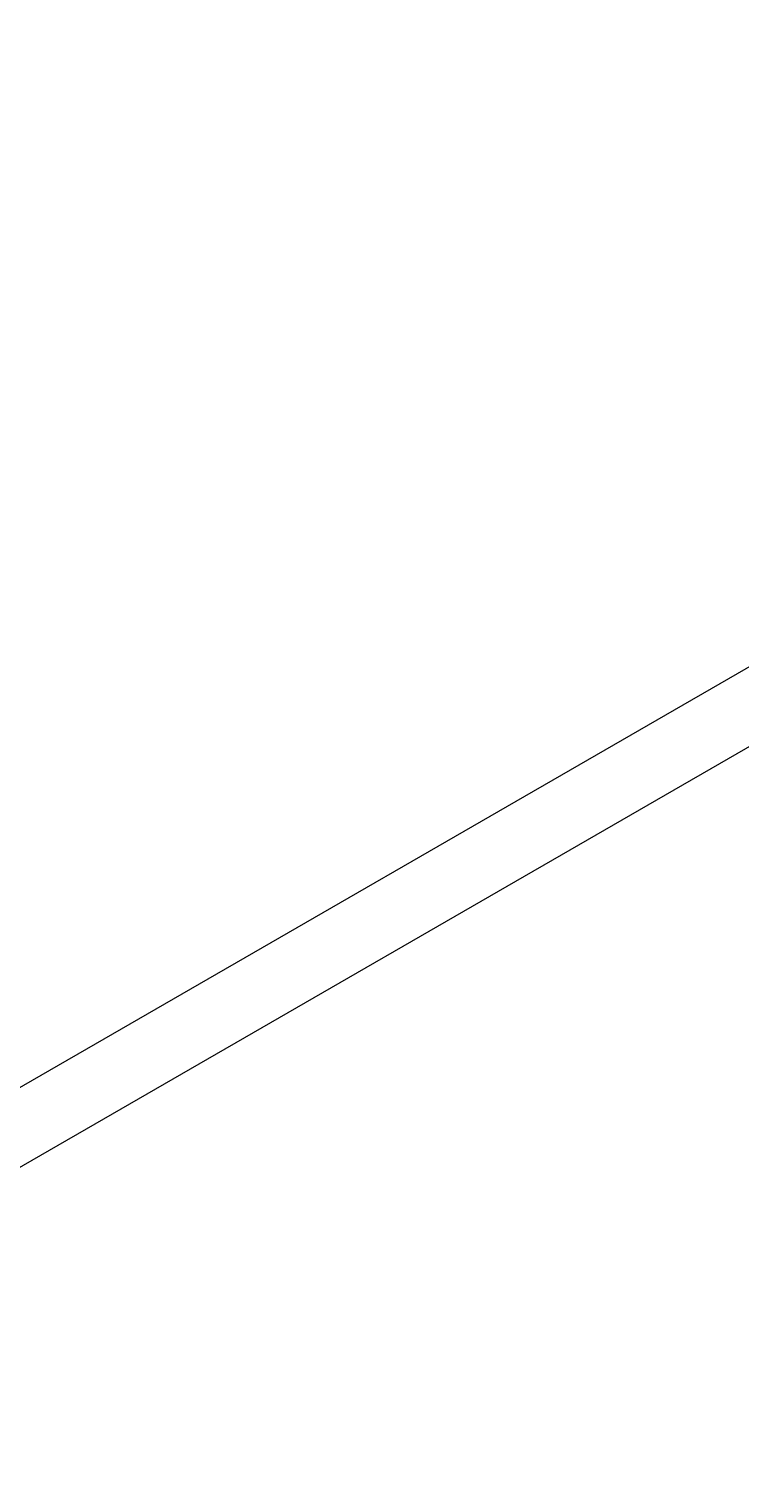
# Model space of a CAD drawing. Header units: inches. Extents: x -3.8 to 16.7, y -13 to 0.
# Drawn here: x 5.437 to 5.6056, y -3.0256 to -2.6818 of the extents above; entities that cross this region are included whole.
import ezdxf

# ---------------------------------------------------------------- set-up
doc = ezdxf.new("R2010")
doc.units = ezdxf.units.IN
doc.header["$LTSCALE"] = 0.5
doc.header["$MEASUREMENT"] = 0
doc.layers.add('WallMount Bracket', color=190, linetype='CONTINUOUS')

msp = doc.modelspace()

# ---------------------------------------------------------------- linework, layer by layer
at = {"layer": 'WallMount Bracket', "linetype": 'Continuous', "lineweight": 25, "transparency": 16777216}
for p, q in [((6.728677572378224, -2.186279587335299), (3.546697057038755, -4.022744336555668)), ((3.574589623331489, -4.025504246399425), (6.756570138670957, -2.189039497179053))]:
    msp.add_line(p, q, dxfattribs=at)

doc.saveas('drawing.dxf')
